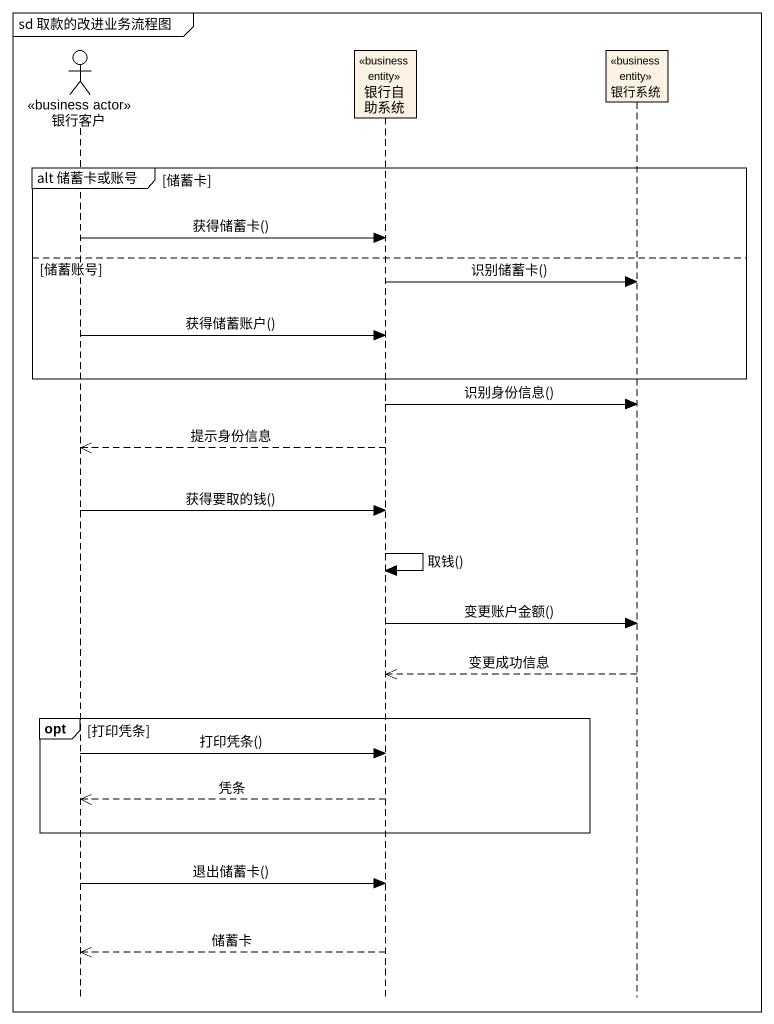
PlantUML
@startuml
mainframe sd 取款的改进业务流程图
hide footbox
actor 银行客户 <<business actor>>
participant 银行自助系统 <<business entity>>
participant 银行系统 <<business entity>>

group alt 储蓄卡或账号 [储蓄卡]
  银行客户 -> 银行自助系统 : 获得储蓄卡()
else 储蓄账号
  银行自助系统 -> 银行系统 : 识别储蓄卡()
  银行客户 -> 银行自助系统 : 获得储蓄账户()
end
银行自助系统 -> 银行系统 : 识别身份信息()
银行自助系统 -->> 银行客户 : 提示身份信息
银行客户 -> 银行自助系统 : 获得要取的钱()
银行自助系统 -> 银行自助系统 : 取钱()
银行自助系统 -> 银行系统 : 变更账户金额()
银行系统 -->> 银行自助系统 : 变更成功信息
opt 打印凭条
  银行客户 -> 银行自助系统 : 打印凭条()
  银行自助系统 -->> 银行客户 : 凭条
end
银行客户 -> 银行自助系统 : 退出储蓄卡()
银行自助系统 -->> 银行客户 : 储蓄卡
@enduml
